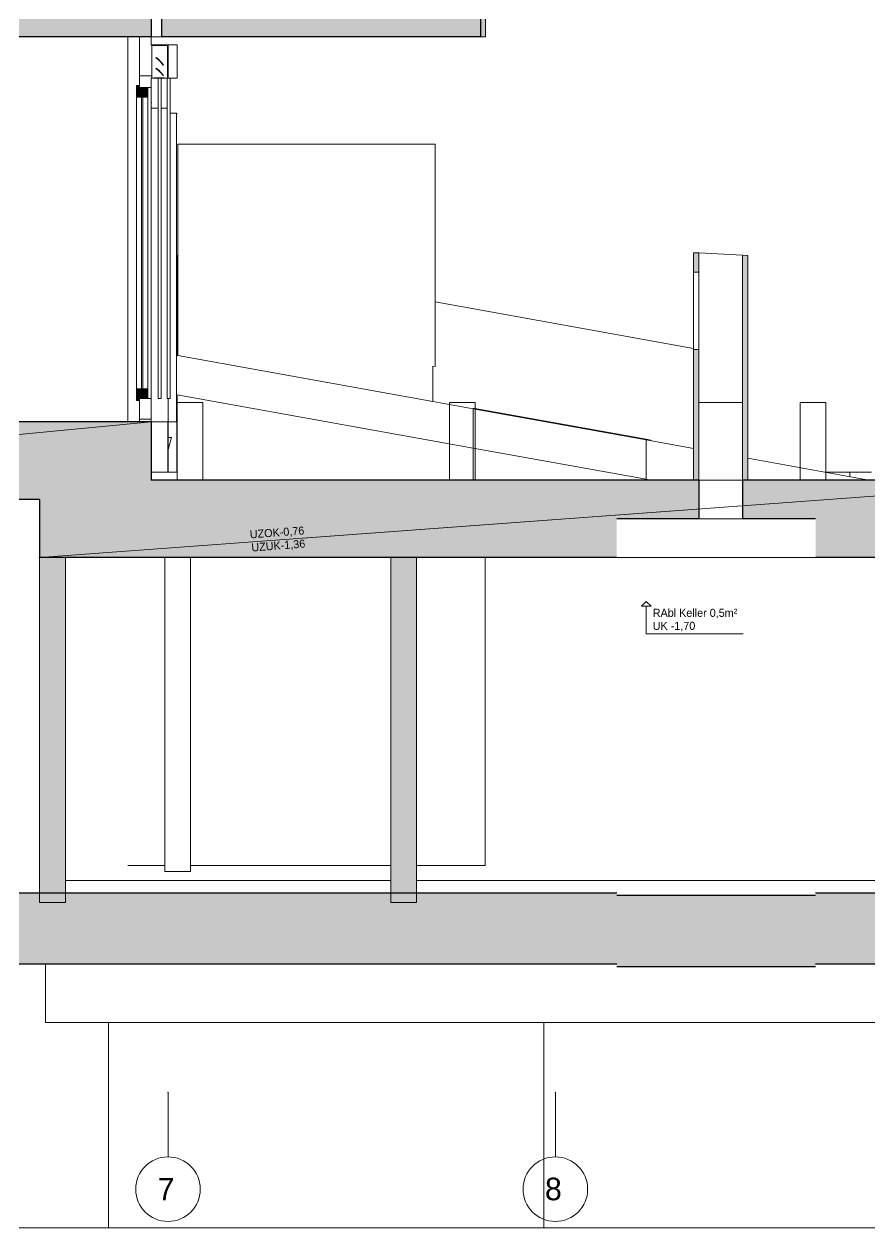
# Model space of a CAD drawing. Header units: metres. Extents: x -3.3 to 35.9, y -7 to 21.5.
# Drawn here: x 13.89 to 20.44, y -6.55 to 2.77 of the extents above; entities that cross this region are included whole.
import ezdxf

# ---------------------------------------------------------------- set-up
doc = ezdxf.new("R2010")
doc.units = ezdxf.units.M
doc.header["$MEASUREMENT"] = 0
doc.linetypes.add('Raster', pattern=[0.004, 0.002, -0.001, 0, -0.001])
doc.linetypes.add('Untersicht 1_1', pattern=[0.075, 0.025, -0.05])
for name, color, linetype in [('D_Schnitt D RB_1_000 Achsraster', 7, 'Continuous'), ('D_Schnitt D RB_1_110 Wand Aussen', 7, 'Continuous'), ('D_Schnitt D RB_1_111 Wand Aussen - Bohrpfahlwand 53', 7, 'Continuous'), ('D_Schnitt D RB_1_111 Wand Aussen - Bohrpfahlwand 80', 7, 'Continuous'), ('D_Schnitt D RB_1_112 Wand Aussen - Schachtwände', 7, 'Continuous'), ('D_Schnitt D RB_1_120 Wand Innen tragend', 7, 'Continuous'), ('D_Schnitt D RB_1_140 Brüstung', 7, 'Continuous'), ('D_Schnitt D RB_1_150 Stütze', 7, 'Continuous'), ('D_Schnitt D RB_1_210 Decke', 7, 'Continuous'), ('D_Schnitt D RB_1_250 Träger Unterzug', 7, 'Continuous'), ('D_Schnitt D RB_1_260 Fundament', 7, 'Continuous'), ('D_Schnitt D RB_1_270 Deckendurchbruchsymbol', 7, 'Continuous'), ('D_Schnitt D RB_1_420 Rampe', 7, 'Continuous'), ('D_Schnitt D RB_1_910 Allgemein Lageplan Höhen', 7, 'Continuous'), ('D_Schnitt D RB_1_950 Polierplan Bemaßung', 7, 'Continuous')]:
    doc.layers.add(name, color=color, linetype=linetype)
doc.styles.add('ERSTELLTER_STIL_1', font='')
doc.styles.get('ERSTELLTER_STIL_1').set_extended_font_data('Eurostile')

msp = doc.modelspace()

# ---------------------------------------------------------------- hatches: boundary and pattern name
at = {"layer": 'D_Schnitt D RB_1_110 Wand Aussen', "linetype": 'Continuous', "lineweight": 0, "true_color": 0xffffff}
for points in [[(14.78, 2.295), (14.755, 2.295), (14.755, 2.205), (14.78, 2.205)], [(14.845, 2.28), (14.78, 2.28), (14.78, 2.205), (14.845, 2.205)], [(14.78, -0.145), (14.78, -0.055), (14.755, -0.055), (14.755, -0.145)], [(14.845, -0.13), (14.845, -0.055), (14.78, -0.055), (14.78, -0.13)]]:
    msp.add_hatch(color=7, dxfattribs=at).paths.add_polyline_path(points)
at = {"layer": 'D_Schnitt D RB_1_112 Wand Aussen - Schachtwände', "linetype": 'Continuous', "lineweight": 0, "true_color": 0x000000}
for points in [[(19.07, 1), (19.07, 0.85), (19.11, 0.85), (19.11, 0.998)], [(19.45, -0.76), (19.49, -0.76), (19.49, 0.979), (19.45, 0.981)], [(19.07, -0.76), (19.11, -0.76), (19.11, 0.25), (19.07, 0.25)]]:
    msp.add_hatch(color=18, dxfattribs=at).paths.add_polyline_path(points)
at = {"layer": 'D_Schnitt D RB_1_140 Brüstung', "linetype": 'Continuous', "lineweight": 0, "true_color": 0x000000}
msp.add_hatch(color=18, dxfattribs=at).paths.add_polyline_path([(17.46, 4.026), (17.42, 4.026), (17.42, 2.67), (17.46, 2.67)])
at = {"layer": 'D_Schnitt D RB_1_150 Stütze', "linetype": 'Continuous', "lineweight": 0, "true_color": 0x000000}
for points in [[(14.005, -1.36), (14.005, -3.9573), (14.205, -3.9573), (14.205, -1.36)], [(16.925, -1.36), (16.725, -1.36), (16.725, -3.9573), (16.925, -3.9573)]]:
    msp.add_hatch(color=18, dxfattribs=at).paths.add_polyline_path(points)
at = {"layer": 'D_Schnitt D RB_1_210 Decke', "linetype": 'Continuous', "lineweight": 0, "true_color": 0x000000}
for points in [[(0.53, 2.67), (14.87, 2.67), (14.87, 2.87), (0.53, 2.87)], [(14.95, 2.67), (17.42, 2.67), (17.42, 2.87), (14.95, 2.87)], [(18.475, -1.06), (19.11, -1.06), (19.11, -0.76), (18.475, -0.76)], [(20.015, -0.76), (19.45, -0.76), (19.45, -1.06), (20.015, -1.06)]]:
    msp.add_hatch(color=18, dxfattribs=at).paths.add_polyline_path(points)
at = {"layer": 'D_Schnitt D RB_1_250 Träger Unterzug', "linetype": 'Continuous', "lineweight": 0, "true_color": 0x000000}
for points in [[(8.705, -0.31), (8.705, -0.91), (14.005, -0.91), (14.005, -0.76), (14.87, -0.76), (14.87, -0.31)], [(14.005, -0.76), (14.005, -1.36), (18.475, -1.36), (18.475, -0.76)], [(20.015, -0.76), (20.015, -1.36), (22.165, -1.36), (22.165, -0.76)]]:
    msp.add_hatch(color=18, dxfattribs=at).paths.add_polyline_path(points)
at = {"layer": 'D_Schnitt D RB_1_260 Fundament', "linetype": 'Continuous', "lineweight": 0, "true_color": 0x000000}
for points in [[(8.305, -4.5074), (18.475, -4.5074), (18.475, -3.9573), (8.705, -3.9573), (8.705, -4.38), (8.305, -4.38)], [(18.475, -4.5274), (20.015, -4.5274), (20.015, -3.9773), (18.475, -3.9773)], [(20.015, -3.9573), (20.015, -4.5074), (32.7907, -4.5074), (32.7891, -3.9573)]]:
    msp.add_hatch(color=18, dxfattribs=at).paths.add_polyline_path(points)

# ---------------------------------------------------------------- linework, layer by layer
at = {"layer": 'D_Schnitt D RB_1_000 Achsraster', "color": 5, "linetype": 'Raster', "lineweight": 0, "ltscale": 1000}
for p, q in [((15, -5.5), (15, -6)), ((18, -5.5), (18, -6))]:
    msp.add_line(p, q, dxfattribs=at)
at = {"layer": 'D_Schnitt D RB_1_000 Achsraster', "color": 5, "linetype": 'Continuous', "lineweight": 0, "ltscale": 1000}
for centre in [(15, -6.25), (18, -6.25)]:
    msp.add_circle(centre, 0.25, dxfattribs=at)
at = {"layer": 'D_Schnitt D RB_1_000 Achsraster', "color": 5, "linetype": 'Raster', "lineweight": 0, "ltscale": 1000}
for p in [(15, -5.5), (15, -5.5), (18, -5.5), (18, -5.5)]:
    msp.add_point(p, dxfattribs=at)
at = {"layer": 'D_Schnitt D RB_1_110 Wand Aussen', "color": 7, "linetype": 'Continuous', "lineweight": 18, "ltscale": 1000}
for p, q in [((14.69, -0.31), (14.69, 2.67)), ((14.8704, 2.67), (14.8704, 2.61)), ((14.8704, 2.35), (14.8704, 2.16)), ((15.0681, 0.2047), (15.0681, 0.979)), ((15.0681, 0.979), (15.075, 0.9777)), ((17.07, 0.6186), (19.07, 0.2586)), ((15.0681, -0.7), (15.0681, -0.1002)), ((15.07, -0.16), (15.07, -0.1005)), ((17.3627, -0.5132), (15.07, -0.1005)), ((17.3627, -0.2033), (18.7023, -0.4444)), ((17.3627, -0.2033), (17.3627, -0.2084)), ((14.9994, -0.7), (14.9994, -0.31)), ((15.0004, -0.31), (15.0004, -0.7)), ((18.7023, -0.76), (18.7023, -0.4444)), ((18.7404, -0.4513), (18.7023, -0.4444)), ((18.7404, -0.4513), (18.7404, -0.4564)), ((17.3627, -0.5132), (17.3627, -0.76)), ((14.9994, -0.7), (14.87, -0.7)), ((15.07, -0.7), (15.0681, -0.7))]:
    msp.add_line(p, q, dxfattribs=at)
at = {"layer": 'D_Schnitt D RB_1_110 Wand Aussen', "color": 7, "linetype": 'Continuous', "lineweight": 13, "ltscale": 1000}
for p, q in [((14.87, 2.67), (14.87, 2.61)), ((15, 2.61), (14.87, 2.61)), ((15.07, 2.61), (15, 2.61)), ((15, 2.61), (15, 2.35)), ((15.07, 2.35), (15.07, 2.61)), ((14.875, 2.605), (14.875, 2.35)), ((14.995, 2.605), (14.875, 2.605)), ((14.995, 2.605), (14.995, 2.35)), ((14.9078, 2.5116), (14.9057, 2.5095)), ((14.9078, 2.4294), (14.9057, 2.4273)), ((14.9643, 2.455), (14.9622, 2.4529)), ((14.87, 2.37), (14.78, 2.37)), ((14.87, 2.35), (14.87, 2.28)), ((14.875, 2.35), (14.87, 2.35)), ((14.875, 2.35), (14.895, 2.35)), ((14.895, 2.3515), (14.895, 2.35)), ((14.8965, 2.3515), (14.895, 2.3515)), ((14.975, 2.35), (14.895, 2.35)), ((14.8965, 2.3545), (14.8965, 2.3515)), ((14.9735, 2.3545), (14.8965, 2.3545)), ((14.9225, -0.13), (14.9225, 2.35)), ((14.9475, -0.13), (14.9475, 2.35)), ((14.9643, 2.3729), (14.9622, 2.3707)), ((14.9735, 2.3545), (14.9735, 2.3515)), ((14.975, 2.3515), (14.9735, 2.3515)), ((14.975, 2.3515), (14.975, 2.35)), ((14.975, 2.35), (14.995, 2.35)), ((14.9925, -0.13), (14.9925, 2.35)), ((15, 2.35), (14.995, 2.35)), ((15, 2.35), (15.0175, 2.35)), ((15.0175, 2.35), (15.065, 2.35)), ((15.0175, -0.13), (15.0175, 2.35)), ((15.065, 2.35), (15.07, 2.35)), ((14.755, 2.295), (14.755, 2.205)), ((14.78, 2.295), (14.755, 2.295)), ((14.845, 2.28), (14.845, 2.205)), ((14.87, -0.13), (14.87, 2.28)), ((14.755, 1.8184), (14.755, 2.205)), ((14.795, 2.205), (14.795, -0.055)), ((14.805, 2.205), (14.805, -0.055)), ((14.845, 1.8184), (14.845, 2.205)), ((14.875, 2.16), (14.87, 2.16)), ((14.875, 2.12), (14.87, 2.12)), ((14.9225, 2.12), (14.875, 2.12)), ((14.9925, 2.12), (14.9475, 2.12)), ((15.065, 2.08), (15.0175, 2.08)), ((15.065, 2.08), (15.065, 2.075)), ((15.065, 2.075), (15.065, -0.31)), ((15.065, 2.075), (15.07, 2.075)), ((15.065, 2.075), (15.07, 2.075)), ((14.845, 1.6905), (14.845, 1.7398)), ((14.845, 1.5623), (14.845, 1.6116)), ((14.845, 1.4499), (14.845, 1.4834)), ((14.845, 1.342), (14.845, 1.3552)), ((14.845, 0.7931), (14.845, 0.808)), ((14.845, 0.6649), (14.845, 0.7001)), ((14.845, 0.0239), (14.845, 0.586)), ((14.755, -0.055), (14.755, -0.145)), ((14.845, -0.055), (14.845, -0.13)), ((14.78, -0.145), (14.755, -0.145)), ((14.87, -0.13), (14.87, -0.31)), ((14.9475, -0.13), (14.9225, -0.13)), ((14.9925, -0.13), (15.0175, -0.13)), ((15, -0.13), (15, -0.31)), ((14.87, -0.29), (14.78, -0.29)), ((14.875, -0.31), (14.87, -0.31)), ((15, -0.31), (14.875, -0.31)), ((15.065, -0.31), (15, -0.31))]:
    msp.add_line(p, q, dxfattribs=at)
at = {"layer": 'D_Schnitt D RB_1_110 Wand Aussen', "color": 8, "linetype": 'Continuous', "lineweight": 0, "ltscale": 1000}
for p, q in [((14.755, 1.5434), (14.755, 1.8184)), ((14.845, 1.7398), (14.845, 1.8184)), ((14.845, 1.6116), (14.845, 1.6905)), ((14.755, 1.5434), (14.755, 1.075)), ((14.845, 1.5434), (14.845, 1.5623)), ((14.845, 1.5434), (14.845, 1.4914)), ((14.845, 1.4834), (14.845, 1.4914)), ((14.845, 1.4499), (14.845, 1.4341)), ((14.845, 1.3552), (14.845, 1.4341)), ((14.845, 1.342), (14.845, 1.3059)), ((14.845, 1.227), (14.845, 1.3059)), ((14.845, 1.227), (14.845, 1.1777)), ((14.845, 1.0988), (14.845, 1.1777)), ((14.755, 0.6066), (14.755, 1.075)), ((14.845, 1.0988), (14.845, 1.075)), ((14.845, 1.0495), (14.845, 1.075)), ((14.845, 0.9706), (14.845, 1.0495)), ((14.845, 0.9213), (14.845, 0.9706)), ((14.845, 0.8424), (14.845, 0.9213)), ((14.845, 0.808), (14.845, 0.8424)), ((14.845, 0.7665), (14.845, 0.7931)), ((14.845, 0.7001), (14.845, 0.7665)), ((14.845, 0.6586), (14.845, 0.6649)), ((14.845, 0.6066), (14.845, 0.6586)), ((14.755, -0.055), (14.755, 0.6066)), ((14.845, 0.586), (14.845, 0.6066)), ((14.845, 0.4578), (14.845, 0.5367)), ((14.845, 0.3296), (14.845, 0.4085)), ((14.845, 0.2014), (14.845, 0.2803)), ((14.845, 0.0732), (14.845, 0.1521)), ((14.845, -0.055), (14.845, 0.0239))]:
    msp.add_line(p, q, dxfattribs=at)
at = {"layer": 'D_Schnitt D RB_1_110 Wand Aussen', "color": 7, "linetype": 'Continuous', "lineweight": 13, "ltscale": 1000, "flags": 128}
for points in [[(14.78, 2.67), (14.78, 2.295), (14.78, 2.28)], [(14.9057, 2.5095), (14.9266, 2.4927), (14.9455, 2.4739), (14.9622, 2.4529)], [(14.9057, 2.4273), (14.9266, 2.4106), (14.9455, 2.3917), (14.9622, 2.3707)], [(14.9078, 2.5116), (14.9288, 2.4949), (14.9476, 2.476), (14.9643, 2.455)], [(14.9078, 2.4294), (14.9288, 2.4127), (14.9476, 2.3938), (14.9643, 2.3729)], [(14.87, 2.28), (14.845, 2.28), (14.78, 2.28)], [(14.845, 2.205), (14.805, 2.205), (14.795, 2.205), (14.78, 2.205), (14.755, 2.205)], [(14.845, -0.055), (14.805, -0.055), (14.795, -0.055), (14.78, -0.055), (14.755, -0.055)], [(14.78, -0.13), (14.78, -0.145), (14.78, -0.31)], [(14.87, -0.13), (14.845, -0.13), (14.78, -0.13)]]:
    msp.add_lwpolyline(points, dxfattribs=at)
at = {"layer": 'D_Schnitt D RB_1_111 Wand Aussen - Bohrpfahlwand 53', "color": 7, "linetype": 'Continuous', "lineweight": 18, "ltscale": 1000}
for p, q in [((15.0681, -0.7), (14.9994, -0.7)), ((20.2802, -0.7), (20.0939, -0.7)), ((20.2802, -0.7), (20.2837, -0.7)), ((20.2802, -0.7335), (20.2802, -0.7)), ((20.2837, -0.7), (20.2954, -0.7)), ((20.2954, -0.7), (20.3146, -0.7)), ((20.3146, -0.7), (20.3405, -0.7)), ((20.3405, -0.7), (20.3726, -0.7)), ((20.3726, -0.7), (20.4097, -0.7)), ((20.4097, -0.7), (20.4488, -0.7))]:
    msp.add_line(p, q, dxfattribs=at)
at = {"layer": 'D_Schnitt D RB_1_111 Wand Aussen - Bohrpfahlwand 80', "color": 7, "linetype": 'Continuous', "lineweight": 18, "ltscale": 1000}
for p, q in [((14.5398, -6.55), (14.5398, -4.9602)), ((17.9115, -4.9602), (17.9115, -6.55)), ((14.5398, -6.55), (13.085, -6.55)), ((14.9971, -6.55), (14.5398, -6.55)), ((17.9115, -6.55), (14.9971, -6.55)), ((21.4527, -6.55), (17.9115, -6.55))]:
    msp.add_line(p, q, dxfattribs=at)
at = {"layer": 'D_Schnitt D RB_1_112 Wand Aussen - Schachtwände', "color": 7, "linetype": 'Continuous', "lineweight": 13, "ltscale": 1000}
for p, q in [((19.07, 1), (19.07, 0.85)), ((19.07, 1), (19.11, 0.998)), ((19.11, 0.998), (19.11, 0.85)), ((19.45, 0.981), (19.45, -0.76)), ((19.45, 0.981), (19.49, 0.979)), ((19.49, 0.979), (19.49, -0.76)), ((19.11, 0.85), (19.07, 0.85)), ((19.07, 0.25), (19.07, -0.76)), ((19.07, 0.25), (19.11, 0.25)), ((19.11, 0.25), (19.11, -0.76))]:
    msp.add_line(p, q, dxfattribs=at)
at = {"layer": 'D_Schnitt D RB_1_112 Wand Aussen - Schachtwände', "color": 7, "linetype": 'Continuous', "lineweight": 18, "ltscale": 1000}
msp.add_line((19.11, 0.998), (19.45, 0.981), dxfattribs=at)
at = {"layer": 'D_Schnitt D RB_1_112 Wand Aussen - Schachtwände', "color": 16, "linetype": 'Continuous', "lineweight": 13, "ltscale": 1000, "true_color": 0x7e0000}
for p, q in [((19.07, 0.25), (19.07, 0.85)), ((19.11, 0.85), (19.11, 0.25))]:
    msp.add_line(p, q, dxfattribs=at)
at = {"layer": 'D_Schnitt D RB_1_120 Wand Innen tragend', "color": 7, "linetype": 'Continuous', "lineweight": 18, "ltscale": 1000}
for p, q in [((17.455, -1.36), (17.455, -3.7438)), ((14.69, -3.7438), (14.975, -3.7438)), ((15.175, -3.7438), (16.725, -3.7438)), ((16.925, -3.7438), (17.455, -3.7438))]:
    msp.add_line(p, q, dxfattribs=at)
at = {"layer": 'D_Schnitt D RB_1_140 Brüstung', "color": 7, "linetype": 'Continuous', "lineweight": 18, "ltscale": 1000}
for p, q in [((17.46, 4.026), (17.46, 2.67)), ((17.46, 2.67), (17.42, 2.67)), ((15.075, 1.84), (15.075, 0.2034)), ((15.075, 1.84), (17.07, 1.84)), ((17.07, 1.84), (17.07, 0.1186)), ((15.075, 0.2034), (17.05, -0.1521)), ((17.05, -0.1521), (17.05, 0.1222)), ((17.05, 0.1222), (17.07, 0.1186))]:
    msp.add_line(p, q, dxfattribs=at)
at = {"layer": 'D_Schnitt D RB_1_150 Stütze', "color": 7, "linetype": 'Continuous', "lineweight": 18, "ltscale": 1000}
for p, q in [((14.005, -1.36), (14.005, -4.03)), ((14.205, -1.36), (14.205, -4.03)), ((16.725, -1.36), (16.725, -4.03)), ((16.925, -1.36), (16.925, -4.03)), ((14.205, -4.03), (14.005, -4.03)), ((16.925, -4.03), (16.725, -4.03))]:
    msp.add_line(p, q, dxfattribs=at)
at = {"layer": 'D_Schnitt D RB_1_150 Stütze', "color": 7, "linetype": 'Continuous', "lineweight": 13, "ltscale": 1000}
for p, q in [((14.975, -3.7902), (14.975, -1.36)), ((15.175, -3.7902), (15.175, -1.36)), ((14.975, -3.7902), (15.175, -3.7902))]:
    msp.add_line(p, q, dxfattribs=at)
at = {"layer": 'D_Schnitt D RB_1_210 Decke', "color": 7, "linetype": 'Continuous', "lineweight": 25, "ltscale": 1000}
for p, q in [((14.87, 2.87), (14.87, 2.67)), ((14.95, 2.87), (14.95, 2.67)), ((17.42, 2.87), (17.42, 2.67)), ((17.42, 2.67), (14.95, 2.67)), ((19.07, -0.76), (18.475, -0.76)), ((19.11, -0.76), (19.07, -0.76)), ((19.11, -0.76), (19.11, -1.06)), ((19.45, -0.76), (19.45, -1.06)), ((19.49, -0.76), (19.45, -0.76)), ((20.015, -0.76), (19.49, -0.76)), ((19.11, -1.06), (18.475, -1.06)), ((20.015, -1.06), (19.45, -1.06))]:
    msp.add_line(p, q, dxfattribs=at)
at = {"layer": 'D_Schnitt D RB_1_210 Decke', "color": 7, "linetype": 'Continuous', "lineweight": 13, "ltscale": 1000}
msp.add_line((14.87, 2.67), (14.95, 2.67), dxfattribs=at)
at = {"layer": 'D_Schnitt D RB_1_210 Decke', "color": 8, "linetype": 'Continuous', "lineweight": 13, "ltscale": 1000}
for p, q in [((19.11, -0.76), (19.45, -0.76)), ((19.45, -1.06), (19.11, -1.06))]:
    msp.add_line(p, q, dxfattribs=at)
at = {"layer": 'D_Schnitt D RB_1_210 Decke', "color": 7, "linetype": 'Continuous', "lineweight": 25, "ltscale": 1000, "flags": 128}
msp.add_lwpolyline([(14.87, 2.67), (14.78, 2.67), (10.725, 2.67)], dxfattribs=at)
at = {"layer": 'D_Schnitt D RB_1_250 Träger Unterzug', "color": 7, "linetype": 'Continuous', "lineweight": 25, "ltscale": 1000}
for p, q in [((14.87, -0.31), (14.87, -0.76)), ((18.475, -0.76), (14.87, -0.76)), ((21.495, -0.76), (20.015, -0.76)), ((14.005, -0.91), (8.705, -0.91)), ((14.005, -0.91), (14.005, -1.36)), ((14.205, -1.36), (14.005, -1.36)), ((16.725, -1.36), (14.205, -1.36)), ((16.925, -1.36), (16.725, -1.36)), ((18.475, -1.36), (16.925, -1.36)), ((21.965, -1.36), (20.015, -1.36))]:
    msp.add_line(p, q, dxfattribs=at)
at = {"layer": 'D_Schnitt D RB_1_250 Träger Unterzug', "color": 7, "linetype": 'Continuous', "lineweight": 13, "ltscale": 1000}
msp.add_line((20.015, -1.36), (18.475, -1.36), dxfattribs=at)
at = {"layer": 'D_Schnitt D RB_1_250 Träger Unterzug', "color": 7, "linetype": 'Continuous', "lineweight": 25, "ltscale": 1000, "flags": 128}
msp.add_lwpolyline([(14.87, -0.31), (14.78, -0.31), (10.725, -0.31)], dxfattribs=at)
at = {"layer": 'D_Schnitt D RB_1_260 Fundament', "color": 7, "linetype": 'Continuous', "lineweight": 18, "ltscale": 1000}
for p, q in [((14.205, -3.86), (16.725, -3.86)), ((16.725, -3.8601), (14.205, -3.8601)), ((16.925, -3.86), (21.965, -3.86)), ((21.965, -3.8601), (16.925, -3.8601)), ((14.05, -4.9602), (14.05, -4.5074)), ((22.05, -4.9602), (14.05, -4.9602))]:
    msp.add_line(p, q, dxfattribs=at)
at = {"layer": 'D_Schnitt D RB_1_260 Fundament', "color": 7, "linetype": 'Continuous', "lineweight": 25, "ltscale": 1000}
for p, q in [((18.475, -3.9573), (8.705, -3.9573)), ((20.015, -3.9773), (18.475, -3.9773)), ((32.7891, -3.9573), (20.015, -3.9573)), ((18.475, -4.5074), (8.305, -4.5074)), ((20.015, -4.5274), (18.475, -4.5274)), ((32.7907, -4.5074), (20.015, -4.5074))]:
    msp.add_line(p, q, dxfattribs=at)
at = {"layer": 'D_Schnitt D RB_1_270 Deckendurchbruchsymbol', "color": 7, "linetype": 'Continuous', "lineweight": 13, "ltscale": 1000}
for p, q in [((15.07, -0.16), (15.27, -0.16)), ((15.07, -0.76), (15.07, -0.16)), ((15.27, -0.76), (15.27, -0.16)), ((17.18, -0.16), (17.38, -0.16)), ((17.18, -0.76), (17.18, -0.16)), ((17.38, -0.76), (17.38, -0.16)), ((19.45, -0.16), (19.11, -0.16)), ((19.895, -0.16), (20.095, -0.16)), ((19.895, -0.76), (19.895, -0.16)), ((20.095, -0.76), (20.095, -0.16))]:
    msp.add_line(p, q, dxfattribs=at)
at = {"layer": 'D_Schnitt D RB_1_420 Rampe', "color": 8, "linetype": 'Continuous', "lineweight": 13, "ltscale": 1000}
for p, q in [((15.065, 0.2052), (15.075, 0.2034)), ((15.07, -0.1005), (15.065, -0.0996)), ((17.05, -0.1521), (17.3627, -0.2084)), ((17.3627, -0.2084), (18.7023, -0.4495)), ((17.3627, -0.2084), (17.3627, -0.5132)), ((18.7023, -0.4495), (19.07, -0.5157)), ((18.7023, -0.7543), (17.3627, -0.5132)), ((19.49, -0.5913), (20.4273, -0.76)), ((18.7338, -0.76), (18.7023, -0.7543))]:
    msp.add_line(p, q, dxfattribs=at)
at = {"layer": 'D_Schnitt D RB_1_910 Allgemein Lageplan Höhen', "color": 7, "linetype": 'Continuous', "lineweight": 13, "ltscale": 1000}
for p, q in [((15.0004, -0.43), (15.0139, -0.43)), ((15.0046, -0.5133), (15.0278, -0.43)), ((15.0139, -0.43), (15.0241, -0.43)), ((15.0241, -0.43), (15.0278, -0.43)), ((15.0004, -0.5133), (15.0023, -0.5133)), ((15.0004, -0.5285), (15.0046, -0.5133)), ((15.0023, -0.5133), (15.004, -0.5133)), ((15.004, -0.5133), (15.0046, -0.5133))]:
    msp.add_line(p, q, dxfattribs=at)
at = {"layer": 'D_Schnitt D RB_1_950 Polierplan Bemaßung', "color": 7, "linetype": 'Untersicht 1_1', "lineweight": 13, "ltscale": 1000}
for p, q in [((8.5075, -0.9098), (14.87, -0.31)), ((14.87, -0.31), (11.6381, -0.6147)), ((14.0075, -1.3598), (22.165, -0.76)), ((22.165, -0.76), (16.0798, -1.2074))]:
    msp.add_line(p, q, dxfattribs=at)
at = {"layer": 'D_Schnitt D RB_1_950 Polierplan Bemaßung', "color": 7, "linetype": 'Continuous', "lineweight": 13, "ltscale": 1000}
for p, q in [((18.704, -1.7), (18.6665, -1.7375)), ((18.7415, -1.7375), (18.6665, -1.7375)), ((18.704, -1.7), (18.7415, -1.7375)), ((18.704, -1.7375), (18.704, -1.95)), ((18.704, -1.95), (18.754, -1.95)), ((18.754, -1.95), (19.4539, -1.95))]:
    msp.add_line(p, q, dxfattribs=at)
msp.add_circle((14.005, -1.36), 0.0025, dxfattribs=at)

# ---------------------------------------------------------------- texts
at = {"layer": 'D_Schnitt D RB_1_000 Achsraster', "color": 5, "linetype": 'Continuous', "lineweight": 0, "char_height": 0.175, "attachment_point": 1, "style": 'ERSTELLTER_STIL_1'}
for s, insert in [('\\A1;{\\pql;\\pt0;\\fEurostile|b0|i0|c0|p0;\\W1.000000;7}', (14.9195, -6.1625)), ('\\A1;{\\pql;\\pt0;\\fEurostile|b0|i0|c0|p0;\\W1.000000;8}', (17.9195, -6.1607))]:
    msp.add_mtext(s, dxfattribs=dict(at, insert=insert))
at = {"layer": 'D_Schnitt D RB_1_950 Polierplan Bemaßung', "color": 7, "linetype": 'Continuous', "lineweight": 13, "char_height": 0.0625, "rotation": 4.20536, "style": 'ERSTELLTER_STIL_1'}
for s, insert, attachment_point in [('\\A1;{\\pqr;\\pt0,1;\\fEurostile|b0|i0|c0|p0;\\W1.000000; UZOK}', (15.8628, -1.1327), 3), ('\\A1;{\\pql;\\pt0,1;\\fEurostile|b0|i0|c0|p0;\\W1.000000;-0,76\\fEurostile|b0|i0|c0|p0;\\W1.000000;\\A1{\\H.66x;\\S^  ;}\\fEurostile|b0|i0|c0|p0;\\W1.000000;\\fEurostile|b0|i0|c0|p0;\\W1.000000;\\A1{\\H.66x;\\S^  ;}\\fEurostile|b0|i0|c0|p0;\\W1.000000;\\fEurostile|b0|i0|c0|p0;\\W1.000000;\\fEurostile|b0|i0|c0|p0;\\W1.000000;\\fEurostile|b0|i0|c0|p0;\\W1.000000;\\fEurostile|b0|i0|c0|p0;\\W1.000000;\\fEurostile|b0|i0|c0|p0;\\W1.000000;\\fEurostile|b0|i0|c0|p0;\\W1.000000;\\A1{\\H.66x;\\S^  ;}\\fEurostile|b0|i0|c0|p0;\\W1.000000;\\fEurostile|b0|i0|c0|p0;\\W1.000000;\\A1{\\H.66x;\\S^  ;}\\fEurostile|b0|i0|c0|p0;\\W1.000000;\\fEurostile|b0|i0|c0|p0;\\W1.000000;\\fEurostile|b0|i0|c0|p0;\\W1.000000;\\fEurostile|b0|i0|c0|p0;\\W1.000000;\\fEurostile|b0|i0|c0|p0;\\W1.000000;\\fEurostile|b0|i0|c0|p0;\\W1.000000;\\fEurostile|b0|i0|c0|p0;\\W1.000000;\\A1{\\H.66x;\\S^  ;}\\fEurostile|b0|i0|c0|p0;\\W1.000000;\\fEurostile|b0|i0|c0|p0;\\W1.000000;\\A1{\\H.66x;\\S^  ;}\\fEurostile|b0|i0|c0|p0;\\W1.000000;\\fEurostile|b0|i0|c0|p0;\\W1.000000;\\fEurostile|b0|i0|c0|p0;\\W1.000000;\\fEurostile|b0|i0|c0|p0;\\W1.000000;\\fEurostile|b0|i0|c0|p0;\\W1.000000;\\fEurostile|b0|i0|c0|p0;\\W1.000000;\\fEurostile|b0|i0|c0|p0;\\W1.000000;\\A1{\\H.66x;\\S^  ;}\\fEurostile|b0|i0|c0|p0;\\W1.000000;\\fEurostile|b0|i0|c0|p0;\\W1.000000;\\fEurostile|b0|i0|c0|p0;\\W1.000000;\\fEurostile|b0|i0|c0|p0;\\W1.000000;\\fEurostile|b0|i0|c0|p0;\\W1.000000;\\fEurostile|b0|i0|c0|p0;\\W1.000000;\\fEurostile|b0|i0|c0|p0;\\W1.000000;\\fEurostile|b0|i0|c0|p0;\\W1.000000;\\fEurostile|b0|i0|c0|p0;\\W1.000000;\\fEurostile|b0|i0|c0|p0;\\W1.000000;\\fEurostile|b0|i0|c0|p0;\\W1.000000;\\fEurostile|b0|i0|c0|p0;\\W1.000000;\\fEurostile|b0|i0|c0|p0;\\W1.000000;\\fEurostile|b0|i0|c0|p0;\\W1.000000;\\fEurostile|b0|i0|c0|p0;\\W1.000000;\\fEurostile|b0|i0|c0|p0;\\W1.000000;\\fEurostile|b0|i0|c0|p0;\\W1.000000;\\fEurostile|b0|i0|c0|p0;\\W1.000000;\\fEurostile|b0|i0|c0|p0;\\W1.000000;}', (15.8628, -1.1327), 1), ('\\A1;{\\pqr;\\pt0,1;\\fEurostile|b0|i0|c0|p0;\\W1.000000;UZUK}', (15.8703, -1.2346), 3), ('\\A1;{\\pql;\\pt0,1;\\fEurostile|b0|i0|c0|p0;\\W1.000000;-1,36\\fEurostile|b0|i0|c0|p0;\\W1.000000;\\A1{\\H.66x;\\S^  ;}\\fEurostile|b0|i0|c0|p0;\\W1.000000;\\fEurostile|b0|i0|c0|p0;\\W1.000000;\\A1{\\H.66x;\\S^  ;}\\fEurostile|b0|i0|c0|p0;\\W1.000000;\\fEurostile|b0|i0|c0|p0;\\W1.000000;\\fEurostile|b0|i0|c0|p0;\\W1.000000;\\fEurostile|b0|i0|c0|p0;\\W1.000000;\\fEurostile|b0|i0|c0|p0;\\W1.000000;\\fEurostile|b0|i0|c0|p0;\\W1.000000;\\fEurostile|b0|i0|c0|p0;\\W1.000000;\\A1{\\H.66x;\\S^  ;}\\fEurostile|b0|i0|c0|p0;\\W1.000000;\\fEurostile|b0|i0|c0|p0;\\W1.000000;\\A1{\\H.66x;\\S^  ;}\\fEurostile|b0|i0|c0|p0;\\W1.000000;\\fEurostile|b0|i0|c0|p0;\\W1.000000;\\fEurostile|b0|i0|c0|p0;\\W1.000000;\\fEurostile|b0|i0|c0|p0;\\W1.000000;\\fEurostile|b0|i0|c0|p0;\\W1.000000;\\fEurostile|b0|i0|c0|p0;\\W1.000000;\\fEurostile|b0|i0|c0|p0;\\W1.000000;\\A1{\\H.66x;\\S^  ;}\\fEurostile|b0|i0|c0|p0;\\W1.000000;\\fEurostile|b0|i0|c0|p0;\\W1.000000;\\A1{\\H.66x;\\S^  ;}\\fEurostile|b0|i0|c0|p0;\\W1.000000;\\fEurostile|b0|i0|c0|p0;\\W1.000000;\\fEurostile|b0|i0|c0|p0;\\W1.000000;\\fEurostile|b0|i0|c0|p0;\\W1.000000;\\fEurostile|b0|i0|c0|p0;\\W1.000000;\\fEurostile|b0|i0|c0|p0;\\W1.000000;\\fEurostile|b0|i0|c0|p0;\\W1.000000;\\A1{\\H.66x;\\S^  ;}\\fEurostile|b0|i0|c0|p0;\\W1.000000;\\fEurostile|b0|i0|c0|p0;\\W1.000000;\\fEurostile|b0|i0|c0|p0;\\W1.000000;\\fEurostile|b0|i0|c0|p0;\\W1.000000;\\fEurostile|b0|i0|c0|p0;\\W1.000000;\\fEurostile|b0|i0|c0|p0;\\W1.000000;\\fEurostile|b0|i0|c0|p0;\\W1.000000;\\fEurostile|b0|i0|c0|p0;\\W1.000000;\\fEurostile|b0|i0|c0|p0;\\W1.000000;\\fEurostile|b0|i0|c0|p0;\\W1.000000;\\fEurostile|b0|i0|c0|p0;\\W1.000000;\\fEurostile|b0|i0|c0|p0;\\W1.000000;\\fEurostile|b0|i0|c0|p0;\\W1.000000;\\fEurostile|b0|i0|c0|p0;\\W1.000000;\\fEurostile|b0|i0|c0|p0;\\W1.000000;\\fEurostile|b0|i0|c0|p0;\\W1.000000;\\fEurostile|b0|i0|c0|p0;\\W1.000000;\\fEurostile|b0|i0|c0|p0;\\W1.000000;\\fEurostile|b0|i0|c0|p0;\\W1.000000;}', (15.8703, -1.234), 1)]:
    msp.add_mtext(s, dxfattribs=dict(at, insert=insert, attachment_point=attachment_point))
at = {"layer": 'D_Schnitt D RB_1_950 Polierplan Bemaßung', "color": 7, "linetype": 'Continuous', "lineweight": 13, "insert": (18.754, -1.9319), "char_height": 0.0625, "attachment_point": 7, "line_spacing_factor": 0.968161, "style": 'ERSTELLTER_STIL_1'}
msp.add_mtext('\\A1;{\\pql;\\fEurostile|b0|i0|c0|p0;\\W1.000000;RAbl Keller 0,5m²\\P\\pql;\\fEurostile|b0|i0|c0|p0;\\W1.000000;UK \\fEurostile|b0|i0|c0|p0;\\W1.000000;-1,70}', dxfattribs=at)

doc.saveas('drawing.dxf')
